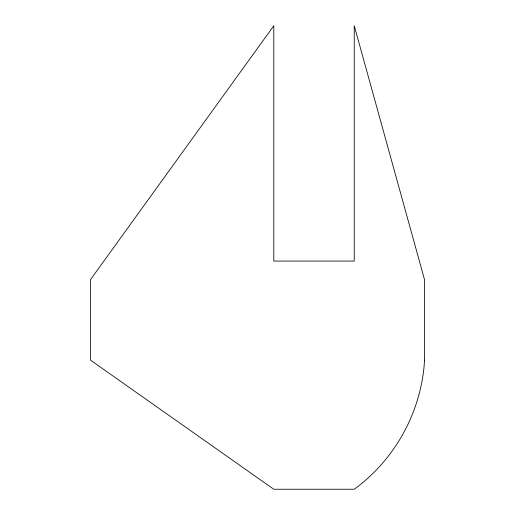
<?xml version="1.0" encoding="UTF-8"?>
<svg xmlns="http://www.w3.org/2000/svg" width="515" height="515" viewBox="0 0 515 515"><rect width="100%" height="100%" fill="white"/><g stroke="black" fill="none" stroke-linecap="round" stroke-linejoin="round"><path stroke-width="0.77" d="M424.534 360.127L423.98 367.697A174.012 174.012 0 0 1 360.3 484.673L354.243 489.25L273.8 489.25L90.466 360.127L90.466 279.684L273.8 25.75L273.8 261.073L354.243 261.073L354.243 25.75L424.534 279.684L424.534 360.127"/></g></svg>
